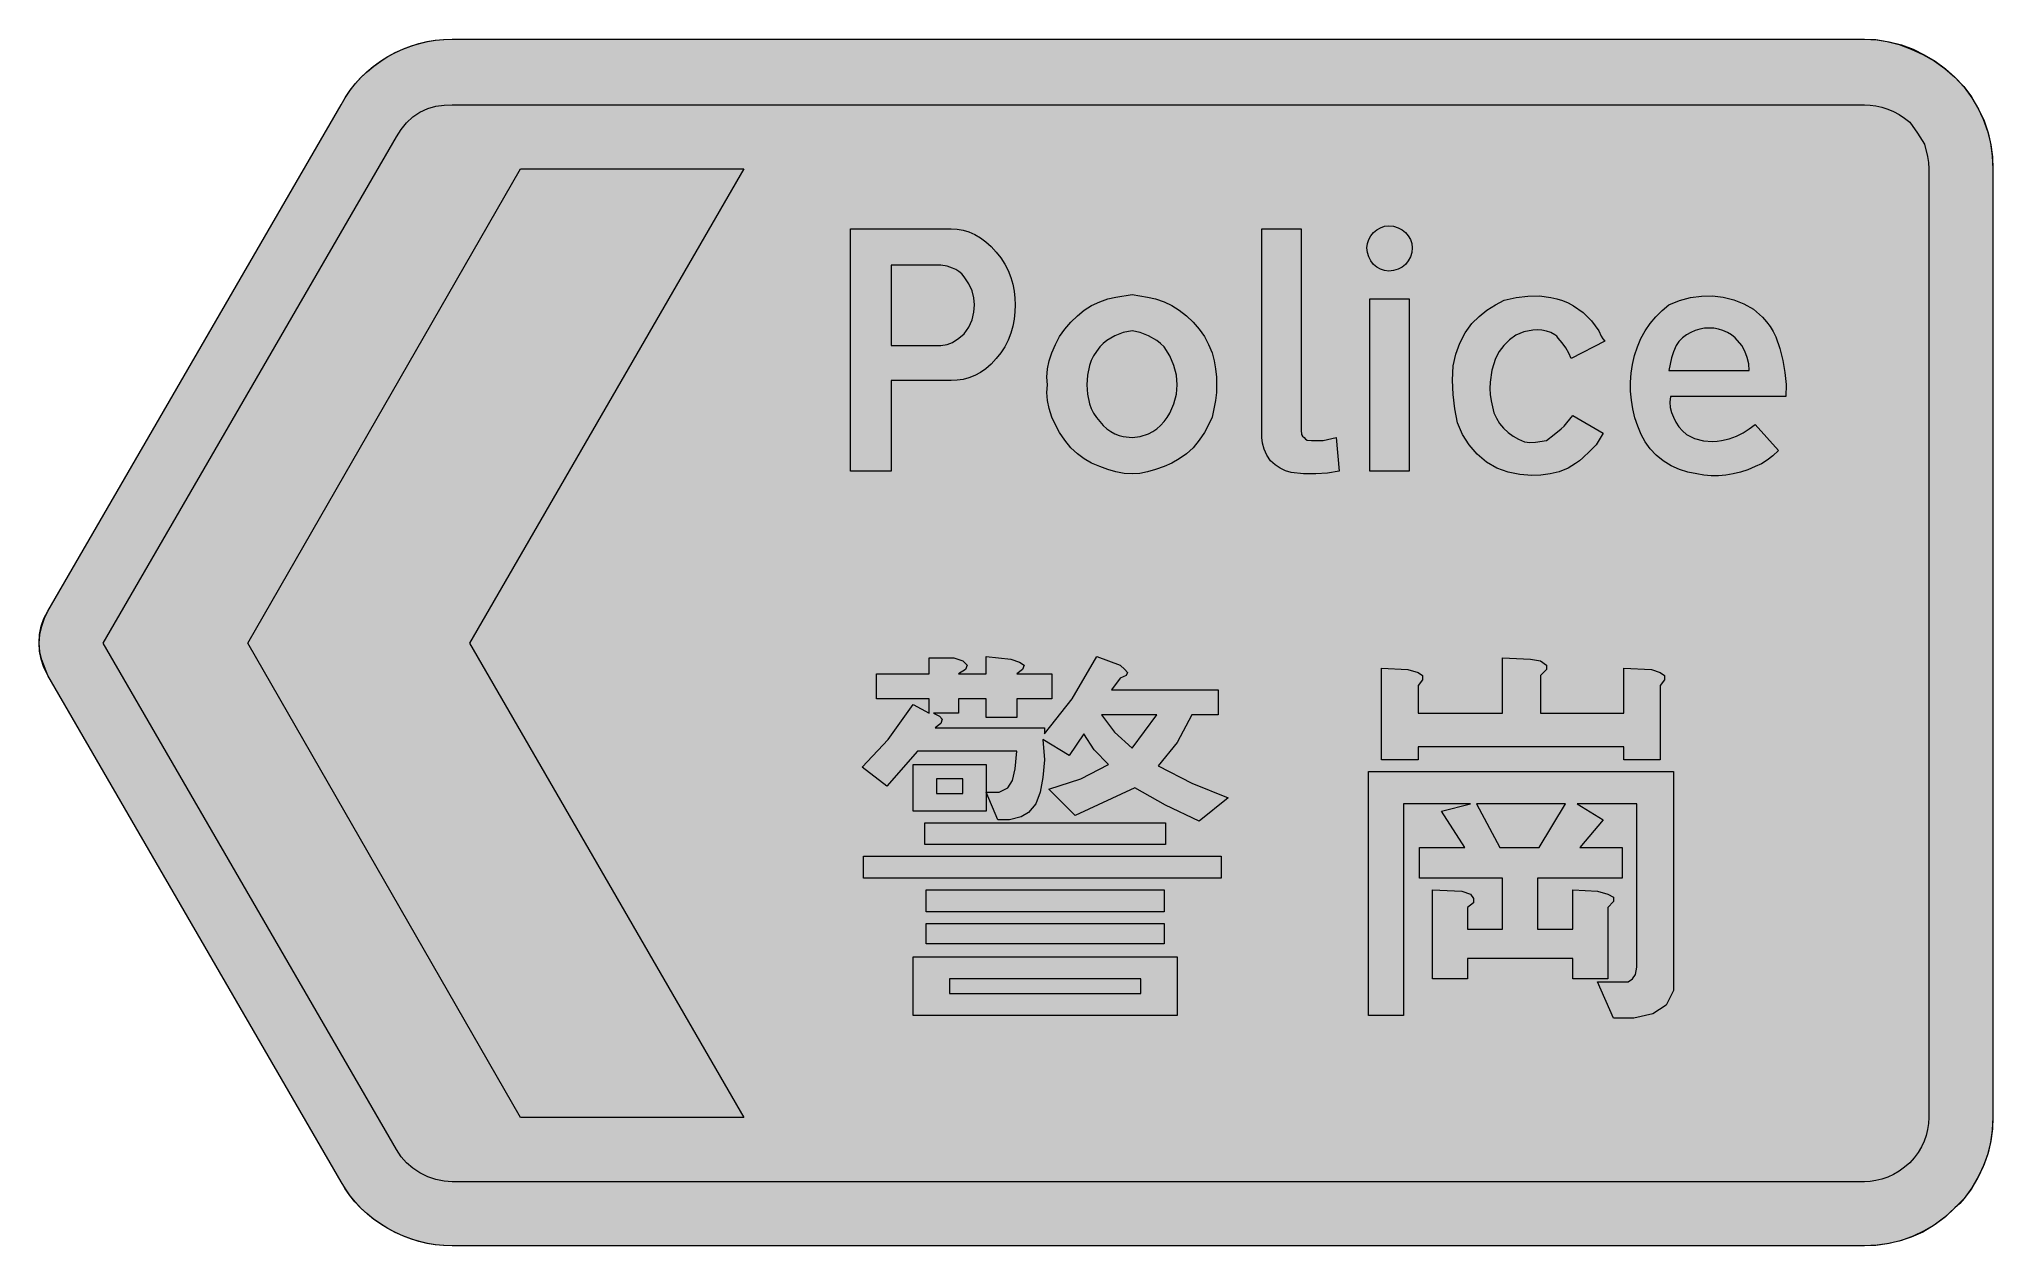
# Model space of a CAD drawing. Header units: metres. Extents: x 84 to 485, y 13 to 261.
import ezdxf

# ---------------------------------------------------------------- set-up
doc = ezdxf.new("R2010")
doc.units = ezdxf.units.M
for name, color, linetype, true_color in [('FILL_BLUE_0000FF', 7, 'Continuous', 0x0000ff), ('FILL_WHITE_FFFFFF', 7, 'Continuous', 0xffffff), ('STROKE_BLUE_0000FF', 7, 'Continuous', 0x0000ff)]:
    doc.layers.add(name, color=color, linetype=linetype, true_color=true_color)

msp = doc.modelspace()

# ---------------------------------------------------------------- hatches: boundary and pattern name
at = {"layer": 'FILL_BLUE_0000FF', "true_color": 0x0000ff}
h = msp.add_hatch(color=7, dxfattribs=at)
h.dxf.hatch_style = 1
h.paths.add_polyline_path([(460, 247.14), (461.19, 246.97), (462.4, 246.69), (463.61, 246.3), (464.81, 245.79), (465.98, 245.17), (467.1, 244.44), (468.15, 243.6), (469.76, 241.35), (471.15, 239.1), (471.82, 236.55), (471.99, 235.3), (472.05, 234), (472.05, 39), (471.99, 37.76), (471.82, 36.53), (471.53, 35.32), (471.11, 34.12), (470.57, 32.96), (469.9, 31.83), (469.09, 30.74), (468.15, 29.7), (467.1, 28.76), (465.98, 27.95), (464.81, 27.28), (463.61, 26.74), (462.4, 26.32), (461.19, 26.03), (460, 25.86), (458.85, 25.8), (168.45, 25.8), (166.83, 25.91), (165.15, 26.25), (163.47, 26.81), (161.85, 27.6), (160.38, 28.56), (159.11, 29.66), (158.01, 30.93), (157.05, 32.4), (96.75, 136.5), (157.05, 240.6), (158.01, 242.11), (159.11, 243.49), (160.38, 244.69), (161.85, 245.7), (163.47, 246.44), (165.15, 246.9), (166.83, 247.13), (168.45, 247.2), (458.85, 247.2), (460, 247.14)])
at = {"layer": 'FILL_WHITE_FFFFFF', "true_color": 0xffffff}
h = msp.add_hatch(color=7, dxfattribs=at)
h.dxf.hatch_style = 1
h.paths.add_polyline_path([(458.85, 260.7), (461.15, 260.58), (463.54, 260.21), (465.98, 259.56), (468.45, 258.6), (470.87, 257.54), (473.17, 256.2), (475.37, 254.63), (477.45, 252.9), (479.32, 250.82), (480.9, 248.62), (482.26, 246.32), (483.45, 243.9), (484.24, 241.42), (484.8, 238.95), (485.14, 236.47), (485.25, 234), (485.25, 39), (485.14, 36.66), (484.8, 34.2), (484.24, 31.74), (483.45, 29.4), (482.26, 26.94), (480.9, 24.56), (479.32, 22.35), (478.42, 21.34), (477.45, 20.4), (475.37, 18.49), (473.17, 16.84), (470.87, 15.46), (468.45, 14.4), (465.98, 13.61), (463.54, 13.05), (461.15, 12.71), (458.85, 12.6), (168.45, 12.6), (166.76, 12.66), (165.08, 12.82), (163.4, 13.11), (161.74, 13.5), (160.09, 14.01), (158.45, 14.62), (156.84, 15.36), (155.25, 16.2), (153.72, 17.14), (152.27, 18.16), (150.92, 19.26), (149.66, 20.44), (148.5, 21.68), (147.45, 22.99), (146.49, 24.37), (145.65, 25.8), (85.35, 129.9), (84.11, 133.09), (83.7, 134.75), (83.55, 136.5), (83.7, 138.29), (84.11, 140.02), (84.69, 141.65), (85.35, 143.1), (145.65, 247.2), (146.49, 248.65), (147.45, 250.05), (148.5, 251.41), (149.66, 252.71), (150.92, 253.94), (152.27, 255.09), (153.72, 256.15), (155.25, 257.1), (156.84, 257.94), (158.45, 258.67), (160.09, 259.29), (161.74, 259.8), (163.4, 260.19), (165.08, 260.47), (166.76, 260.64), (168.45, 260.7), (458.85, 260.7)])
h = msp.add_hatch(color=7, dxfattribs=at)
h.dxf.hatch_style = 1
h.paths.add_polyline_path([(172.05, 136.5), (228.45, 39), (182.55, 39), (126.45, 136.5), (182.55, 234), (228.45, 234), (172.05, 136.5)])
h = msp.add_hatch(color=7, dxfattribs=at)
h.dxf.hatch_style = 1
h.paths.add_polyline_path([(273.52, 221.41), (274.73, 221.05), (275.92, 220.54), (277.09, 219.87), (278.22, 219.04), (279.31, 218.05), (280.35, 216.9), (281.29, 215.72), (282.1, 214.45), (282.77, 213.11), (283.31, 211.72), (283.73, 210.31), (284.02, 208.88), (284.19, 207.47), (284.25, 206.1), (284.19, 204.63), (284.02, 203.14), (283.73, 201.67), (283.31, 200.21), (282.77, 198.8), (282.1, 197.45), (281.29, 196.18), (280.35, 195), (279.31, 193.86), (278.22, 192.9), (277.09, 192.13), (275.92, 191.51), (274.73, 191.05), (273.52, 190.74), (272.29, 190.56), (271.05, 190.5), (258.75, 190.5), (258.75, 171.9), (250.35, 171.9), (250.35, 221.7), (271.05, 221.7), (272.29, 221.63), (273.52, 221.41)])
h.paths.add_polyline_path([(268.95, 197.7), (270.26, 197.89), (271.35, 198.3), (272.66, 199.2), (273.75, 200.1), (274.71, 201.5), (275.36, 202.99), (275.73, 204.53), (275.85, 206.1), (275.73, 207.5), (275.36, 208.95), (274.71, 210.4), (273.75, 211.8), (273.25, 212.42), (272.66, 212.92), (272.02, 213.32), (271.35, 213.6), (270.26, 214.01), (268.95, 214.2), (258.75, 214.2), (258.75, 197.7), (268.95, 197.7)], flags=16)
h = msp.add_hatch(color=7, dxfattribs=at)
h.dxf.hatch_style = 1
h.paths.add_polyline_path([(334.95, 221.7), (343.05, 221.7), (343.05, 180.3), (343.13, 179.44), (343.3, 179.08), (343.65, 178.8), (343.93, 178.45), (344.29, 178.27), (345.15, 178.2), (347.55, 178.2), (350.25, 178.8), (350.85, 171.9), (348.45, 171.49), (346.05, 171.3), (343.5, 171.34), (340.95, 171.6), (339.83, 171.93), (338.74, 172.46), (337.7, 173.16), (336.75, 174), (335.96, 175.17), (335.4, 176.4), (335.06, 177.63), (334.95, 178.8), (334.95, 221.7)])
h = msp.add_hatch(color=7, dxfattribs=at)
h.dxf.hatch_style = 1
h.paths.add_polyline_path([(365.75, 216.82), (365.48, 215.91), (365.04, 215.09), (364.46, 214.39), (363.76, 213.81), (362.94, 213.37), (362.03, 213.1), (361.05, 213), (360.17, 213.1), (359.33, 213.37), (358.57, 213.81), (357.9, 214.39), (357.34, 215.09), (356.92, 215.91), (356.64, 216.82), (356.55, 217.8), (356.64, 218.68), (356.92, 219.52), (357.34, 220.28), (357.9, 220.95), (358.57, 221.51), (359.33, 221.93), (360.17, 222.21), (361.05, 222.3), (362.03, 222.21), (362.94, 221.93), (363.76, 221.51), (364.46, 220.95), (365.04, 220.28), (365.48, 219.52), (365.75, 218.68), (365.85, 217.8), (365.75, 216.82)])
h = msp.add_hatch(color=7, dxfattribs=at)
h.dxf.hatch_style = 1
h.paths.add_polyline_path([(290.85, 192.9), (291.19, 194.58), (291.75, 196.2), (292.49, 197.94), (293.36, 199.57), (294.41, 201.09), (295.65, 202.5), (297.01, 203.79), (298.42, 204.94), (299.95, 205.92), (301.65, 206.7), (303.27, 207.27), (304.95, 207.67), (308.25, 208.2), (311.44, 207.67), (313.1, 207.27), (314.85, 206.7), (316.42, 205.92), (317.96, 204.94), (319.45, 203.79), (320.85, 202.5), (322.09, 201.09), (323.14, 199.57), (324.01, 197.94), (324.75, 196.2), (325.14, 194.58), (325.42, 192.9), (325.59, 191.22), (325.65, 189.6), (325.59, 188.02), (325.42, 186.41), (324.75, 183), (324.01, 181.42), (323.14, 179.85), (322.09, 178.27), (320.85, 176.7), (319.45, 175.46), (317.96, 174.41), (316.42, 173.54), (314.85, 172.8), (313.1, 172.19), (311.44, 171.71), (309.83, 171.41), (308.25, 171.3), (306.63, 171.41), (304.95, 171.71), (303.27, 172.19), (301.65, 172.8), (299.95, 173.54), (298.42, 174.41), (297.01, 175.46), (295.65, 176.7), (294.41, 178.27), (293.36, 179.85), (292.49, 181.42), (291.75, 183), (291.19, 184.75), (290.85, 186.41), (290.74, 188.02), (290.85, 189.6), (290.74, 191.22), (290.85, 192.9)])
h.paths.add_polyline_path([(304.72, 199.72), (303.1, 198.76), (302.35, 198.13), (301.65, 197.4), (300.93, 196.49), (300.34, 195.55), (299.87, 194.59), (299.51, 193.61), (299.08, 191.62), (298.95, 189.6), (299.08, 187.71), (299.51, 185.74), (299.87, 184.76), (300.34, 183.82), (300.93, 182.93), (301.65, 182.1), (302.35, 181.27), (303.1, 180.57), (303.9, 180), (304.72, 179.55), (305.58, 179.21), (306.46, 178.98), (308.25, 178.8), (309.91, 178.98), (311.66, 179.55), (312.52, 180), (313.35, 180.57), (314.14, 181.27), (314.85, 182.1), (315.48, 182.93), (316.03, 183.82), (316.87, 185.74), (317.38, 187.71), (317.55, 189.6), (317.38, 191.62), (316.87, 193.61), (316.03, 195.55), (314.85, 197.4), (314.14, 198.13), (313.35, 198.76), (311.66, 199.72), (309.91, 200.35), (308.25, 200.7), (306.46, 200.35), (304.72, 199.72)], flags=16)
h = msp.add_hatch(color=7, dxfattribs=at)
h.dxf.hatch_style = 1
h.paths.add_polyline_path([(357.15, 171.9), (357.15, 207.3), (365.25, 207.3), (365.25, 171.9), (357.15, 171.9)])
h = msp.add_hatch(color=7, dxfattribs=at)
h.dxf.hatch_style = 1
h.paths.add_polyline_path([(390.07, 177.78), (391.2, 177.82), (393.45, 178.2), (395.06, 179.4), (396.45, 180.6), (397.08, 181.15), (397.65, 181.84), (398.85, 183.3), (405.15, 179.7), (403.65, 177.3), (402.41, 175.95), (400.95, 174.6), (400.23, 173.98), (399.45, 173.44), (397.95, 172.5), (396.1, 171.76), (394.2, 171.3), (392.3, 171.07), (390.45, 171), (387.98, 171.17), (385.57, 171.67), (383.28, 172.52), (381.15, 173.7), (379.24, 175.39), (377.59, 177.3), (376.21, 179.44), (375.15, 181.8), (374.59, 184.72), (374.25, 187.65), (374.14, 190.57), (374.25, 193.5), (374.82, 195.91), (375.64, 198.19), (376.74, 200.29), (378.15, 202.2), (379.6, 203.67), (381.22, 204.94), (382.96, 206.04), (384.75, 207), (387.22, 207.56), (389.66, 207.86), (392.05, 207.89), (394.35, 207.6), (395.57, 207.32), (396.76, 206.93), (397.9, 206.45), (399, 205.87), (401.02, 204.48), (402.75, 202.8), (404.25, 200.7), (404.74, 199.65), (405.05, 199.1), (405.45, 198.6), (398.55, 195), (398.04, 196.12), (397.42, 197.21), (396.69, 198.25), (395.85, 199.2), (395.57, 199.6), (395.21, 199.91), (394.35, 200.4), (393.44, 200.68), (392.51, 200.85), (391.57, 200.92), (390.64, 200.89), (388.82, 200.53), (387.15, 199.8), (385.86, 198.84), (384.71, 197.74), (383.73, 196.47), (382.95, 195), (382.22, 192.65), (381.86, 190.16), (381.83, 188.89), (381.9, 187.62), (382.07, 186.35), (382.35, 185.1), (382.67, 183.89), (383.17, 182.75), (383.83, 181.69), (384.64, 180.71), (385.57, 179.84), (386.61, 179.07), (387.74, 178.42), (388.95, 177.9), (390.07, 177.78)])
h = msp.add_hatch(color=7, dxfattribs=at)
h.dxf.hatch_style = 1
h.paths.add_polyline_path([(420.79, 172.2), (419.08, 172.99), (417.45, 174), (415.99, 175.18), (414.75, 176.47), (413.74, 177.88), (412.95, 179.4), (412.23, 181.11), (411.66, 182.87), (411.22, 184.67), (410.92, 186.49), (410.77, 188.32), (410.76, 190.16), (410.88, 191.99), (411.15, 193.8), (411.57, 195.67), (412.15, 197.45), (412.89, 199.14), (413.77, 200.74), (414.8, 202.23), (415.96, 203.63), (417.24, 204.92), (418.65, 206.1), (420.82, 206.97), (423.06, 207.56), (425.32, 207.87), (427.57, 207.9), (429.81, 207.65), (431.98, 207.11), (434.07, 206.3), (436.05, 205.2), (437.91, 203.51), (438.71, 202.58), (439.42, 201.6), (440.06, 200.56), (440.61, 199.46), (441.45, 197.1), (442.06, 194.62), (442.5, 192.15), (442.72, 189.67), (442.65, 187.2), (418.95, 187.2), (418.83, 186.08), (418.91, 184.99), (419.16, 183.95), (419.55, 183), (420.06, 181.93), (420.67, 180.97), (421.41, 180.13), (422.25, 179.4), (423.92, 178.62), (425.74, 178.12), (427.61, 177.97), (428.54, 178.03), (429.45, 178.2), (431.02, 178.53), (432.52, 179.06), (433.92, 179.76), (435.15, 180.6), (436.35, 181.5), (441.15, 176.1), (440.02, 175.04), (438.86, 174.11), (437.65, 173.36), (436.35, 172.8), (434.87, 172.18), (433.38, 171.68), (431.87, 171.3), (430.35, 171.04), (428.83, 170.9), (427.32, 170.9), (425.83, 171.03), (424.35, 171.3), (422.55, 171.64), (420.79, 172.2)])
h.paths.add_polyline_path([(435.04, 193.95), (434.74, 195.26), (434.26, 196.52), (433.65, 197.7), (432.26, 199.27), (431.5, 199.89), (430.65, 200.4), (429.74, 200.79), (428.8, 201.07), (427.86, 201.24), (426.9, 201.3), (425.94, 201.24), (425, 201.07), (424.06, 200.79), (423.15, 200.4), (422.26, 199.89), (421.42, 199.27), (420.7, 198.54), (420.15, 197.7), (419.58, 196.4), (419.17, 195.15), (418.65, 192.6), (435.15, 192.6), (435.04, 193.95)], flags=16)
h = msp.add_hatch(color=7, dxfattribs=at)
h.dxf.hatch_style = 1
h.paths.add_polyline_path([(266.55, 133.5), (271.65, 133.5), (273.45, 132.9), (274.35, 132), (274.05, 131.1), (272.55, 130.2), (278.25, 130.2), (278.25, 133.8), (283.35, 133.2), (285.15, 132.6), (286.05, 132), (285.75, 131.1), (284.55, 130.2), (291.75, 130.2), (291.75, 125.1), (284.55, 125.1), (284.55, 121.2), (278.25, 121.2), (278.25, 125.1), (272.55, 125.1), (272.55, 122.1), (267.45, 122.1), (268.65, 121.5), (269.25, 120.9), (268.95, 120), (267.75, 119.1), (290.25, 119.1), (290.25, 117.9), (295.95, 125.1), (301.05, 133.8), (305.85, 132), (306.75, 131.1), (307.35, 130.5), (307.05, 129.9), (305.85, 129.3), (304.05, 126.9), (325.95, 126.9), (325.95, 121.8), (320.55, 121.8), (317.55, 116.1), (313.65, 111.3), (320.55, 107.7), (328.05, 104.7), (322.05, 99.9), (315.15, 103.2), (308.85, 106.8), (296.55, 101.1), (291.15, 106.5), (297.75, 108.6), (303.45, 111.6), (300.45, 114.6), (298.35, 117.9), (295.35, 113.4), (289.95, 116.7), (290.25, 112.5), (289.95, 108.9), (289.35, 105.9), (288.45, 103.5), (286.95, 101.7), (285.45, 100.8), (283.05, 100.2), (280.65, 100.2), (278.25, 105.9), (280.95, 105.9), (282.75, 106.8), (283.65, 108.3), (284.25, 110.7), (284.55, 114.3), (264.15, 114.3), (257.85, 107.1), (252.75, 111), (258.15, 116.7), (263.25, 123.9), (266.55, 122.1), (266.55, 125.1), (255.75, 125.1), (255.75, 130.2), (266.55, 130.2), (266.55, 133.5)])
h.paths.add_polyline_path([(308.25, 114.9), (313.35, 121.8), (301.95, 121.8), (304.65, 118.2), (308.25, 114.9)], flags=16)
h = msp.add_hatch(color=7, dxfattribs=at)
h.dxf.hatch_style = 1
h.paths.add_polyline_path([(359.55, 131.4), (364.95, 131.1), (367.05, 130.5), (367.95, 129.9), (367.95, 129), (367.05, 127.8), (367.05, 122.1), (384.45, 122.1), (384.45, 133.5), (390.15, 133.2), (392.25, 132.9), (393.45, 132), (393.45, 131.1), (392.25, 129.9), (392.25, 122.1), (409.35, 122.1), (409.35, 131.4), (415.05, 131.1), (416.85, 130.5), (417.75, 129.9), (417.75, 129), (416.85, 127.8), (416.85, 112.5), (409.35, 112.5), (409.35, 115.2), (367.05, 115.2), (367.05, 112.5), (359.55, 112.5), (359.55, 131.4)])
h = msp.add_hatch(color=7, dxfattribs=at)
h.dxf.hatch_style = 1
h.paths.add_polyline_path([(278.25, 102), (263.25, 102), (263.25, 111.6), (278.25, 111.6), (278.25, 102)])
h.paths.add_polyline_path([(273.45, 108.6), (268.05, 108.6), (268.05, 105.6), (273.45, 105.6), (273.45, 108.6)], flags=16)
h = msp.add_hatch(color=7, dxfattribs=at)
h.dxf.hatch_style = 1
h.paths.add_polyline_path([(419.55, 110.1), (419.55, 69.3), (419.55, 65.1), (418.05, 62.1), (415.35, 60.3), (411.45, 59.4), (407.25, 59.4), (403.95, 66.9), (408.45, 66.9), (410.25, 66.9), (411.15, 67.5), (411.75, 68.4), (412.05, 69.9), (412.05, 103.5), (399.75, 103.5), (405.15, 100.2), (400.35, 94.5), (409.05, 94.5), (409.05, 88.2), (391.65, 88.2), (391.65, 77.7), (398.85, 77.7), (398.85, 85.8), (403.95, 85.5), (406.05, 84.9), (407.25, 84.3), (407.25, 83.4), (406.05, 82.2), (406.05, 67.5), (398.85, 67.5), (398.85, 71.7), (377.25, 71.7), (377.25, 67.5), (370.05, 67.5), (370.05, 85.8), (376.05, 85.5), (377.85, 84.9), (378.45, 84), (378.45, 83.1), (377.25, 82.2), (377.25, 77.7), (384.45, 77.7), (384.45, 88.2), (367.35, 88.2), (367.35, 94.5), (376.65, 94.5), (371.85, 102), (377.85, 103.5), (364.05, 103.5), (364.05, 60), (356.85, 60), (356.85, 110.1), (419.55, 110.1)])
h.paths.add_polyline_path([(391.95, 94.5), (397.35, 103.5), (379.05, 103.5), (383.85, 94.5), (391.95, 94.5)], flags=16)
h = msp.add_hatch(color=7, dxfattribs=at)
h.dxf.hatch_style = 1
h.paths.add_polyline_path([(315.15, 99.6), (315.15, 95.1), (265.65, 95.1), (265.65, 99.6), (315.15, 99.6)])
h = msp.add_hatch(color=7, dxfattribs=at)
h.dxf.hatch_style = 1
h.paths.add_polyline_path([(326.55, 92.7), (326.55, 88.2), (253.05, 88.2), (253.05, 92.7), (326.55, 92.7)])
h = msp.add_hatch(color=7, dxfattribs=at)
h.dxf.hatch_style = 1
h.paths.add_polyline_path([(314.85, 85.8), (314.85, 81.3), (265.95, 81.3), (265.95, 85.8), (314.85, 85.8)])
h = msp.add_hatch(color=7, dxfattribs=at)
h.dxf.hatch_style = 1
h.paths.add_polyline_path([(314.85, 78.9), (314.85, 74.7), (265.95, 74.7), (265.95, 78.9), (314.85, 78.9)])
h = msp.add_hatch(color=7, dxfattribs=at)
h.dxf.hatch_style = 1
h.paths.add_polyline_path([(317.55, 60), (263.25, 60), (263.25, 72), (317.55, 72), (317.55, 60)])
h.paths.add_polyline_path([(310.05, 67.5), (270.75, 67.5), (270.75, 64.5), (310.05, 64.5), (310.05, 67.5)], flags=16)

# ---------------------------------------------------------------- linework, layer by layer
at = {"layer": 'FILL_BLUE_0000FF', "lineweight": 0, "true_color": 0x0000ff}
msp.add_lwpolyline([(460, 247.14), (461.19, 246.97), (462.4, 246.69), (463.61, 246.3), (464.81, 245.79), (465.98, 245.17), (467.1, 244.44), (468.15, 243.6), (469.76, 241.35), (471.15, 239.1), (471.82, 236.55), (471.99, 235.3), (472.05, 234), (472.05, 39), (471.99, 37.76), (471.82, 36.53), (471.53, 35.32), (471.11, 34.12), (470.57, 32.96), (469.9, 31.83), (469.09, 30.74), (468.15, 29.7), (467.1, 28.76), (465.98, 27.95), (464.81, 27.28), (463.61, 26.74), (462.4, 26.32), (461.19, 26.03), (460, 25.86), (458.85, 25.8), (168.45, 25.8), (166.83, 25.91), (165.15, 26.25), (163.47, 26.81), (161.85, 27.6), (160.38, 28.56), (159.11, 29.66), (158.01, 30.93), (157.05, 32.4), (96.75, 136.5), (157.05, 240.6), (158.01, 242.11), (159.11, 243.49), (160.38, 244.69), (161.85, 245.7), (163.47, 246.44), (165.15, 246.9), (166.83, 247.13), (168.45, 247.2), (458.85, 247.2)], close=True, dxfattribs=at)
at = {"layer": 'FILL_WHITE_FFFFFF', "lineweight": 0, "true_color": 0xffffff}
for points in [[(458.85, 260.7), (461.15, 260.58), (463.54, 260.21), (465.98, 259.56), (468.45, 258.6), (470.87, 257.54), (473.17, 256.2), (475.37, 254.63), (477.45, 252.9), (479.32, 250.82), (480.9, 248.62), (482.26, 246.32), (483.45, 243.9), (484.24, 241.42), (484.8, 238.95), (485.14, 236.47), (485.25, 234), (485.25, 39), (485.14, 36.66), (484.8, 34.2), (484.24, 31.74), (483.45, 29.4), (482.26, 26.94), (480.9, 24.56), (479.32, 22.35), (478.42, 21.34), (477.45, 20.4), (475.37, 18.49), (473.17, 16.84), (470.87, 15.46), (468.45, 14.4), (465.98, 13.61), (463.54, 13.05), (461.15, 12.71), (458.85, 12.6), (168.45, 12.6), (166.76, 12.66), (165.08, 12.82), (163.4, 13.11), (161.74, 13.5), (160.09, 14.01), (158.45, 14.62), (156.84, 15.36), (155.25, 16.2), (153.72, 17.14), (152.27, 18.16), (150.92, 19.26), (149.66, 20.44), (148.5, 21.68), (147.45, 22.99), (146.49, 24.37), (145.65, 25.8), (85.35, 129.9), (84.11, 133.09), (83.7, 134.75), (83.55, 136.5), (83.7, 138.29), (84.11, 140.02), (84.69, 141.65), (85.35, 143.1), (145.65, 247.2), (146.49, 248.65), (147.45, 250.05), (148.5, 251.41), (149.66, 252.71), (150.92, 253.94), (152.27, 255.09), (153.72, 256.15), (155.25, 257.1), (156.84, 257.94), (158.45, 258.67), (160.09, 259.29), (161.74, 259.8), (163.4, 260.19), (165.08, 260.47), (166.76, 260.64), (168.45, 260.7)], [(273.52, 221.41), (274.73, 221.05), (275.92, 220.54), (277.09, 219.87), (278.22, 219.04), (279.31, 218.05), (280.35, 216.9), (281.29, 215.72), (282.1, 214.45), (282.77, 213.11), (283.31, 211.72), (283.73, 210.31), (284.02, 208.88), (284.19, 207.47), (284.25, 206.1), (284.19, 204.63), (284.02, 203.14), (283.73, 201.67), (283.31, 200.21), (282.77, 198.8), (282.1, 197.45), (281.29, 196.18), (280.35, 195), (279.31, 193.86), (278.22, 192.9), (277.09, 192.13), (275.92, 191.51), (274.73, 191.05), (273.52, 190.74), (272.29, 190.56), (271.05, 190.5), (258.75, 190.5), (258.75, 171.9), (250.35, 171.9), (250.35, 221.7), (271.05, 221.7), (272.29, 221.63)], [(334.95, 221.7), (343.05, 221.7), (343.05, 180.3), (343.13, 179.44), (343.3, 179.08), (343.65, 178.8), (343.93, 178.45), (344.29, 178.27), (345.15, 178.2), (347.55, 178.2), (350.25, 178.8), (350.85, 171.9), (348.45, 171.49), (346.05, 171.3), (343.5, 171.34), (340.95, 171.6), (339.83, 171.93), (338.74, 172.46), (337.7, 173.16), (336.75, 174), (335.96, 175.17), (335.4, 176.4), (335.06, 177.63), (334.95, 178.8)], [(365.75, 216.82), (365.48, 215.91), (365.04, 215.09), (364.46, 214.39), (363.76, 213.81), (362.94, 213.37), (362.03, 213.1), (361.05, 213), (360.17, 213.1), (359.33, 213.37), (358.57, 213.81), (357.9, 214.39), (357.34, 215.09), (356.92, 215.91), (356.64, 216.82), (356.55, 217.8), (356.64, 218.68), (356.92, 219.52), (357.34, 220.28), (357.9, 220.95), (358.57, 221.51), (359.33, 221.93), (360.17, 222.21), (361.05, 222.3), (362.03, 222.21), (362.94, 221.93), (363.76, 221.51), (364.46, 220.95), (365.04, 220.28), (365.48, 219.52), (365.75, 218.68), (365.85, 217.8)], [(268.95, 197.7), (270.26, 197.89), (271.35, 198.3), (272.66, 199.2), (273.75, 200.1), (274.71, 201.5), (275.36, 202.99), (275.73, 204.53), (275.85, 206.1), (275.73, 207.5), (275.36, 208.95), (274.71, 210.4), (273.75, 211.8), (273.25, 212.42), (272.66, 212.92), (272.02, 213.32), (271.35, 213.6), (270.26, 214.01), (268.95, 214.2), (258.75, 214.2), (258.75, 197.7)], [(290.85, 192.9), (291.19, 194.58), (291.75, 196.2), (292.49, 197.94), (293.36, 199.57), (294.41, 201.09), (295.65, 202.5), (297.01, 203.79), (298.42, 204.94), (299.95, 205.92), (301.65, 206.7), (303.27, 207.27), (304.95, 207.67), (308.25, 208.2), (311.44, 207.67), (313.1, 207.27), (314.85, 206.7), (316.42, 205.92), (317.96, 204.94), (319.45, 203.79), (320.85, 202.5), (322.09, 201.09), (323.14, 199.57), (324.01, 197.94), (324.75, 196.2), (325.14, 194.58), (325.42, 192.9), (325.59, 191.22), (325.65, 189.6), (325.59, 188.02), (325.42, 186.41), (324.75, 183), (324.01, 181.42), (323.14, 179.85), (322.09, 178.27), (320.85, 176.7), (319.45, 175.46), (317.96, 174.41), (316.42, 173.54), (314.85, 172.8), (313.1, 172.19), (311.44, 171.71), (309.83, 171.41), (308.25, 171.3), (306.63, 171.41), (304.95, 171.71), (303.27, 172.19), (301.65, 172.8), (299.95, 173.54), (298.42, 174.41), (297.01, 175.46), (295.65, 176.7), (294.41, 178.27), (293.36, 179.85), (292.49, 181.42), (291.75, 183), (291.19, 184.75), (290.85, 186.41), (290.74, 188.02), (290.85, 189.6), (290.74, 191.22)], [(357.15, 171.9), (357.15, 207.3), (365.25, 207.3), (365.25, 171.9)], [(390.07, 177.78), (391.2, 177.82), (393.45, 178.2), (395.06, 179.4), (396.45, 180.6), (397.08, 181.15), (397.65, 181.84), (398.85, 183.3), (405.15, 179.7), (403.65, 177.3), (402.41, 175.95), (400.95, 174.6), (400.23, 173.98), (399.45, 173.44), (397.95, 172.5), (396.1, 171.76), (394.2, 171.3), (392.3, 171.07), (390.45, 171), (387.98, 171.17), (385.57, 171.67), (383.28, 172.52), (381.15, 173.7), (379.24, 175.39), (377.59, 177.3), (376.21, 179.44), (375.15, 181.8), (374.59, 184.72), (374.25, 187.65), (374.14, 190.57), (374.25, 193.5), (374.82, 195.91), (375.64, 198.19), (376.74, 200.29), (378.15, 202.2), (379.6, 203.67), (381.22, 204.94), (382.96, 206.04), (384.75, 207), (387.22, 207.56), (389.66, 207.86), (392.05, 207.89), (394.35, 207.6), (395.57, 207.32), (396.76, 206.93), (397.9, 206.45), (399, 205.87), (401.02, 204.48), (402.75, 202.8), (404.25, 200.7), (404.74, 199.65), (405.05, 199.1), (405.45, 198.6), (398.55, 195), (398.04, 196.12), (397.42, 197.21), (396.69, 198.25), (395.85, 199.2), (395.57, 199.6), (395.21, 199.91), (394.35, 200.4), (393.44, 200.68), (392.51, 200.85), (391.57, 200.92), (390.64, 200.89), (388.82, 200.53), (387.15, 199.8), (385.86, 198.84), (384.71, 197.74), (383.73, 196.47), (382.95, 195), (382.22, 192.65), (381.86, 190.16), (381.83, 188.89), (381.9, 187.62), (382.07, 186.35), (382.35, 185.1), (382.67, 183.89), (383.17, 182.75), (383.83, 181.69), (384.64, 180.71), (385.57, 179.84), (386.61, 179.07), (387.74, 178.42), (388.95, 177.9)], [(420.79, 172.2), (419.08, 172.99), (417.45, 174), (415.99, 175.18), (414.75, 176.47), (413.74, 177.88), (412.95, 179.4), (412.23, 181.11), (411.66, 182.87), (411.22, 184.67), (410.92, 186.49), (410.77, 188.32), (410.76, 190.16), (410.88, 191.99), (411.15, 193.8), (411.57, 195.67), (412.15, 197.45), (412.89, 199.14), (413.77, 200.74), (414.8, 202.23), (415.96, 203.63), (417.24, 204.92), (418.65, 206.1), (420.82, 206.97), (423.06, 207.56), (425.32, 207.87), (427.57, 207.9), (429.81, 207.65), (431.98, 207.11), (434.07, 206.3), (436.05, 205.2), (437.91, 203.51), (438.71, 202.58), (439.42, 201.6), (440.06, 200.56), (440.61, 199.46), (441.45, 197.1), (442.06, 194.62), (442.5, 192.15), (442.72, 189.67), (442.65, 187.2), (418.95, 187.2), (418.83, 186.08), (418.91, 184.99), (419.16, 183.95), (419.55, 183), (420.06, 181.93), (420.67, 180.97), (421.41, 180.13), (422.25, 179.4), (423.92, 178.62), (425.74, 178.12), (427.61, 177.97), (428.54, 178.03), (429.45, 178.2), (431.02, 178.53), (432.52, 179.06), (433.92, 179.76), (435.15, 180.6), (436.35, 181.5), (441.15, 176.1), (440.02, 175.04), (438.86, 174.11), (437.65, 173.36), (436.35, 172.8), (434.87, 172.18), (433.38, 171.68), (431.87, 171.3), (430.35, 171.04), (428.83, 170.9), (427.32, 170.9), (425.83, 171.03), (424.35, 171.3), (422.55, 171.64)], [(435.04, 193.95), (434.74, 195.26), (434.26, 196.52), (433.65, 197.7), (432.26, 199.27), (431.5, 199.89), (430.65, 200.4), (429.74, 200.79), (428.8, 201.07), (427.86, 201.24), (426.9, 201.3), (425.94, 201.24), (425, 201.07), (424.06, 200.79), (423.15, 200.4), (422.26, 199.89), (421.42, 199.27), (420.7, 198.54), (420.15, 197.7), (419.58, 196.4), (419.17, 195.15), (418.65, 192.6), (435.15, 192.6)], [(304.72, 199.72), (303.1, 198.76), (302.35, 198.13), (301.65, 197.4), (300.93, 196.49), (300.34, 195.55), (299.87, 194.59), (299.51, 193.61), (299.08, 191.62), (298.95, 189.6), (299.08, 187.71), (299.51, 185.74), (299.87, 184.76), (300.34, 183.82), (300.93, 182.93), (301.65, 182.1), (302.35, 181.27), (303.1, 180.57), (303.9, 180), (304.72, 179.55), (305.58, 179.21), (306.46, 178.98), (308.25, 178.8), (309.91, 178.98), (311.66, 179.55), (312.52, 180), (313.35, 180.57), (314.14, 181.27), (314.85, 182.1), (315.48, 182.93), (316.03, 183.82), (316.87, 185.74), (317.38, 187.71), (317.55, 189.6), (317.38, 191.62), (316.87, 193.61), (316.03, 195.55), (314.85, 197.4), (314.14, 198.13), (313.35, 198.76), (311.66, 199.72), (309.91, 200.35), (308.25, 200.7), (306.46, 200.35)], [(266.55, 133.5), (271.65, 133.5), (273.45, 132.9), (274.35, 132), (274.05, 131.1), (272.55, 130.2), (278.25, 130.2), (278.25, 133.8), (283.35, 133.2), (285.15, 132.6), (286.05, 132), (285.75, 131.1), (284.55, 130.2), (291.75, 130.2), (291.75, 125.1), (284.55, 125.1), (284.55, 121.2), (278.25, 121.2), (278.25, 125.1), (272.55, 125.1), (272.55, 122.1), (267.45, 122.1), (268.65, 121.5), (269.25, 120.9), (268.95, 120), (267.75, 119.1), (290.25, 119.1), (290.25, 117.9), (295.95, 125.1), (301.05, 133.8), (305.85, 132), (306.75, 131.1), (307.35, 130.5), (307.05, 129.9), (305.85, 129.3), (304.05, 126.9), (325.95, 126.9), (325.95, 121.8), (320.55, 121.8), (317.55, 116.1), (313.65, 111.3), (320.55, 107.7), (328.05, 104.7), (322.05, 99.9), (315.15, 103.2), (308.85, 106.8), (296.55, 101.1), (291.15, 106.5), (297.75, 108.6), (303.45, 111.6), (300.45, 114.6), (298.35, 117.9), (295.35, 113.4), (289.95, 116.7), (290.25, 112.5), (289.95, 108.9), (289.35, 105.9), (288.45, 103.5), (286.95, 101.7), (285.45, 100.8), (283.05, 100.2), (280.65, 100.2), (278.25, 105.9), (280.95, 105.9), (282.75, 106.8), (283.65, 108.3), (284.25, 110.7), (284.55, 114.3), (264.15, 114.3), (257.85, 107.1), (252.75, 111), (258.15, 116.7), (263.25, 123.9), (266.55, 122.1), (266.55, 125.1), (255.75, 125.1), (255.75, 130.2), (266.55, 130.2)], [(359.55, 131.4), (364.95, 131.1), (367.05, 130.5), (367.95, 129.9), (367.95, 129), (367.05, 127.8), (367.05, 122.1), (384.45, 122.1), (384.45, 133.5), (390.15, 133.2), (392.25, 132.9), (393.45, 132), (393.45, 131.1), (392.25, 129.9), (392.25, 122.1), (409.35, 122.1), (409.35, 131.4), (415.05, 131.1), (416.85, 130.5), (417.75, 129.9), (417.75, 129), (416.85, 127.8), (416.85, 112.5), (409.35, 112.5), (409.35, 115.2), (367.05, 115.2), (367.05, 112.5), (359.55, 112.5)], [(308.25, 114.9), (313.35, 121.8), (301.95, 121.8), (304.65, 118.2)], [(278.25, 102), (263.25, 102), (263.25, 111.6), (278.25, 111.6)], [(273.45, 108.6), (268.05, 108.6), (268.05, 105.6), (273.45, 105.6)], [(419.55, 110.1), (419.55, 69.3), (419.55, 65.1), (418.05, 62.1), (415.35, 60.3), (411.45, 59.4), (407.25, 59.4), (403.95, 66.9), (408.45, 66.9), (410.25, 66.9), (411.15, 67.5), (411.75, 68.4), (412.05, 69.9), (412.05, 103.5), (399.75, 103.5), (405.15, 100.2), (400.35, 94.5), (409.05, 94.5), (409.05, 88.2), (391.65, 88.2), (391.65, 77.7), (398.85, 77.7), (398.85, 85.8), (403.95, 85.5), (406.05, 84.9), (407.25, 84.3), (407.25, 83.4), (406.05, 82.2), (406.05, 67.5), (398.85, 67.5), (398.85, 71.7), (377.25, 71.7), (377.25, 67.5), (370.05, 67.5), (370.05, 85.8), (376.05, 85.5), (377.85, 84.9), (378.45, 84), (378.45, 83.1), (377.25, 82.2), (377.25, 77.7), (384.45, 77.7), (384.45, 88.2), (367.35, 88.2), (367.35, 94.5), (376.65, 94.5), (371.85, 102), (377.85, 103.5), (364.05, 103.5), (364.05, 60), (356.85, 60), (356.85, 110.1)], [(391.95, 94.5), (397.35, 103.5), (379.05, 103.5), (383.85, 94.5)], [(315.15, 99.6), (315.15, 95.1), (265.65, 95.1), (265.65, 99.6)], [(326.55, 92.7), (326.55, 88.2), (253.05, 88.2), (253.05, 92.7)], [(314.85, 85.8), (314.85, 81.3), (265.95, 81.3), (265.95, 85.8)], [(314.85, 78.9), (314.85, 74.7), (265.95, 74.7), (265.95, 78.9)], [(317.55, 60), (263.25, 60), (263.25, 72), (317.55, 72)], [(310.05, 67.5), (270.75, 67.5), (270.75, 64.5), (310.05, 64.5)]]:
    msp.add_lwpolyline(points, close=True, dxfattribs=at)
at = {"layer": 'FILL_WHITE_FFFFFF', "lineweight": 0, "true_color": 0x0000ff}
msp.add_lwpolyline([(172.05, 136.5), (228.45, 39), (182.55, 39), (126.45, 136.5), (182.55, 234), (228.45, 234)], close=True, dxfattribs=at)
at = {"layer": 'STROKE_BLUE_0000FF', "lineweight": 0, "true_color": 0x0000ff}
msp.add_lwpolyline([(145.65, 25.8), (85.35, 129.9), (84.56, 131.51), (84, 133.19), (83.66, 134.89), (83.55, 136.61), (83.66, 138.32), (84, 139.98), (84.56, 141.59), (85.35, 143.1), (145.65, 247.2), (146.55, 248.74), (147.54, 250.19), (148.63, 251.57), (149.8, 252.85), (151.06, 254.05), (152.39, 255.16), (153.79, 256.18), (155.25, 257.1), (156.77, 257.92), (158.34, 258.64), (159.95, 259.26), (161.6, 259.77), (163.28, 260.17), (164.98, 260.46), (166.71, 260.64), (168.45, 260.7), (458.85, 260.7), (461.42, 260.56), (463.95, 260.16), (466.42, 259.5), (468.82, 258.6), (471.14, 257.48), (473.36, 256.14), (475.47, 254.61), (477.45, 252.9), (479.25, 250.92), (480.82, 248.81), (482.16, 246.58), (483.26, 244.24), (484.13, 241.8), (484.75, 239.27), (485.12, 236.67), (485.25, 234), (485.25, 39), (485.12, 36.42), (484.75, 33.86), (484.13, 31.35), (483.26, 28.91), (482.16, 26.58), (480.82, 24.36), (479.25, 22.29), (477.45, 20.4), (475.47, 18.6), (473.36, 17.03), (471.14, 15.69), (468.82, 14.59), (466.42, 13.72), (463.95, 13.1), (461.42, 12.73), (458.85, 12.6), (168.45, 12.6), (166.71, 12.66), (164.98, 12.83), (163.28, 13.12), (161.6, 13.52), (159.95, 14.03), (158.34, 14.64), (156.77, 15.35), (155.25, 16.16), (153.79, 17.07), (152.39, 18.06), (151.06, 19.15), (149.8, 20.32), (148.63, 21.57), (147.54, 22.91), (146.55, 24.32), (145.65, 25.8)], dxfattribs=at)

doc.saveas('drawing.dxf')
